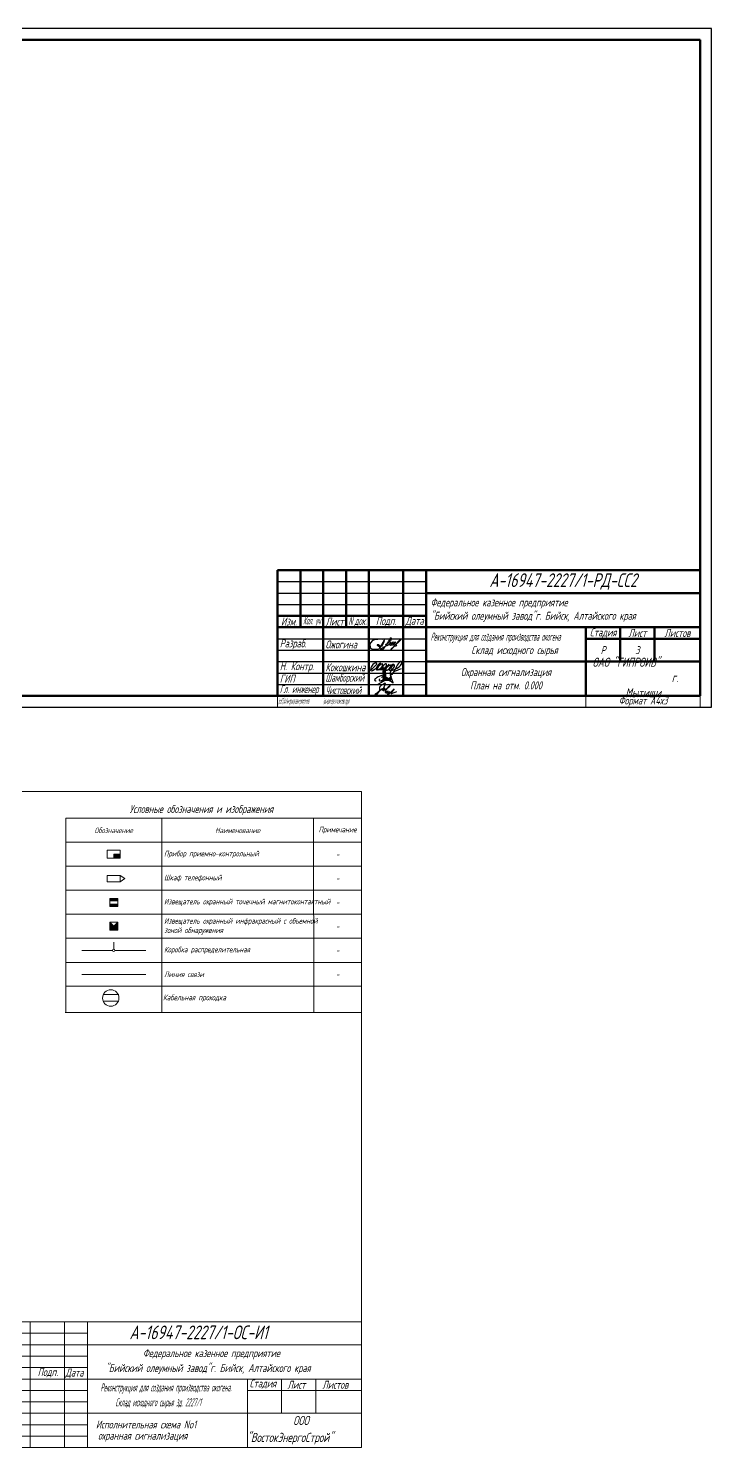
# Model space of a CAD drawing. Header units: millimetres. Extents: x 1337 to 4935, y 466 to 1293.
# Drawn here: x 2508 to 2807, y 469 to 1090 of the extents above; entities that cross this region are included whole.
import ezdxf

# ---------------------------------------------------------------- set-up
doc = ezdxf.new("R2010")
doc.units = ezdxf.units.MM
doc.linetypes.add('gost6', pattern=[12, 8, -1.5, 1, -1.5])
doc.layers.get('Defpoints').update_dxf_attribs({"color": 33})
for name, color, linetype, lineweight in [('Датчики (Вновь)', 2, 'Continuous', 50), ('лампа', 6, 'Continuous', 50), ('Линия связи (Вновь)', 3, 'Continuous', 60), ('ППК и др. приБоры', 171, 'Continuous', 50), ('Рамка толстая', 7, 'Continuous', 60), ('Рамка тонкая', 5, 'Continuous', 25), ('Связь', 84, 'Continuous', 50), ('ТаБлица', 253, 'Continuous', 25), ('Текст', 2, 'Continuous', 25), ('Штампы', 252, 'Continuous', 25)]:
    doc.layers.add(name, color=color, linetype=linetype, lineweight=lineweight)
doc.styles.add('Simplex', font='simplex.shx', dxfattribs={"width": 0.7, "oblique": 15})

# ---------------------------------------------------------------- blocks, each defined once
blk = doc.blocks.new('A$C7D080345')
at = {"layer": 'Рамка толстая'}
for p, q in [((625, 292), (20, 292)), ((625, 5), (625, 292)), ((20, 5), (625, 5))]:
    blk.add_line(p, q, dxfattribs=at)
at = {"layer": 'Рамка тонкая'}
for p, q in [((630, 297), (0, 297)), ((630, 0), (630, 297)), ((0, 0), (630, 0))]:
    blk.add_line(p, q, dxfattribs=at)
blk = doc.blocks.new('*T24')
at = {"layer": 'Defpoints', "color": 8, "linetype": 'ByBlock', "lineweight": 0, "transparency": 16777216}
for p, q in [((0, -55), (0, -60)), ((135, -55), (135, -60)), ((185, -55), (185, -60)), ((0, -60), (185, -60))]:
    blk.add_line(p, q, dxfattribs=at)
at = {"layer": 'Штампы', "color": 0, "linetype": 'ByBlock', "lineweight": 60, "transparency": 16777216}
for p, q in [((0, 0), (185, 0)), ((0, 0), (0, -55)), ((10, 0), (10, -25)), ((20, 0), (20, -55)), ((30, 0), (30, -25)), ((40, 0), (40, -55)), ((55, 0), (55, -55)), ((65, 0), (65, -55)), ((185, 0), (185, -55)), ((65, -10), (185, -10)), ((0, -20), (65, -20)), ((0, -25), (185, -25)), ((135, -25), (135, -55)), ((135, -30), (185, -30)), ((150, -25), (150, -40)), ((165, -25), (165, -40)), ((65, -40), (185, -40)), ((0, -55), (185, -55))]:
    blk.add_line(p, q, dxfattribs=at)
at = {"layer": 'Штампы', "color": 5, "linetype": 'ByBlock', "lineweight": 25, "transparency": 16777216}
for p, q in [((0, -5), (65, -5)), ((0, -10), (65, -10)), ((0, -15), (65, -15)), ((0, -30), (65, -30)), ((0, -35), (65, -35)), ((0, -40), (65, -40)), ((0, -45), (65, -45)), ((0, -50), (65, -50))]:
    blk.add_line(p, q, dxfattribs=at)
at = {"layer": 'Штампы', "color": 2, "transparency": 16777216, "style": 'Simplex'}
for s, insert, char_height, width, attachment_point in [('А-16947-2227/1-РД-СС2', (125, -5), 6, 120, 5), ('Федеральное казенное предприятие\\P"Бийский олеумный завод"г. Бийск, Алтайского края', (67, -17.5), 3.5, 116, 4), ('{\\W0.6;Изм.}', (5, -22.5), 3.5, 10, 5), ('{\\W0.4;Кол. уч}', (15, -22.5), 3.5, 10, 5), ('{\\W0.6;Лист}', (25, -22.5), 3.5, 10, 5), ('{\\Q15;\\W0.5;N\\fArial|b0|i0|c0|p34;\\Q15; \\Fsimplex|c204;док.}', (35, -22.5), 3.5, 10, 5), ('{\\W0.6;Подп.}', (47.5, -22.5), 3.5, 15, 5), ('{\\W0.6;Дата}', (60, -22.5), 3.5, 10, 5), ('Разраб.', (1, -32.5), 3.5, 18, 4), ('Ожогина', (21, -32.5), 3.5, 18, 4), ('{\\W0.4;Реконструкция для создания производства окогена                               }Склад исходного сырья', (67, -32.5), 3.5, 66, 4), ('{\\W0.6;Стадия}', (142.5, -27.5), 3.5, 15, 5), ('Лист', (157.5, -27.5), 3.5, 15, 5), ('Листов', (175, -27.5), 3.5, 20, 5), ('Р', (142.5, -35), 3.5, 15, 5), ('3', (157.5, -35), 3.5, 15, 5), ('{\\W0.6;Н. Контр.}', (1, -42.5), 3.5, 18, 4), ('{\\W0.6;Кокошкина}', (21, -42.5), 3.5, 18, 4), ('Охранная сигнализация\\PПлан на отм. 0.000', (100, -47.5), 3.5, 70, 5), ('ОАО "ГИПРОИВ"                         г. Мытищи', (160, -47.5), 4, 50, 5), ('ГИП', (1, -47.5), 3.5, 18, 4), ('{\\W0.5;Шамборский}', (21, -47.5), 3.5, 18, 4), ('{\\W0.5;Гл. инженер}', (1, -52.5), 3.5, 18, 4), ('{\\W0.5;Чистовский}', (21, -52.5), 3.5, 18, 4), ('Формат А4х3', (160, -57.5), 3.5, 50, 5)]:
    blk.add_mtext(s, dxfattribs=dict(at, insert=insert, char_height=char_height, width=width, attachment_point=attachment_point))
blk = doc.blocks.new('A$C09094F02')
at = {"layer": 'Рамка тонкая'}
for p, q in [((0.44, 2.54), (0.37, 2.32)), ((0.37, 2.32), (0.49, 1.27)), ((0.66, 3.22), (0.44, 2.54)), ((0.49, 1.27), (0.69, 0.89)), ((1.61, 4.15), (0.66, 3.2)), ((0.69, 0.89), (1.23, 0.53)), ((1.23, 0.53), (1.94, 0.43)), ((1.97, 4.33), (1.61, 4.15)), ((1.94, 0.43), (2.83, 0.4)), ((2.85, 4.72), (1.97, 4.33)), ((2.83, 0.4), (3.56, 0.46)), ((3.25, 4.78), (2.85, 4.72)), ((3.25, 4.78), (3.89, 4.82)), ((3.56, 0.46), (4.19, 0.58)), ((3.72, 2.34), (3.66, 2.29)), ((3.66, 2.29), (3.66, 2.24)), ((3.66, 2.24), (3.73, 2.08)), ((3.81, 2.36), (3.72, 2.34)), ((3.72, 2.1), (3.86, 1.97)), ((3.93, 2.37), (3.81, 2.36)), ((3.85, 1.97), (4.41, 1.74)), ((4.2, 4.83), (3.89, 4.82)), ((3.98, 2.35), (3.93, 2.37)), ((4.06, 2.34), (3.98, 2.35)), ((4.23, 2.29), (4.06, 2.34)), ((4.19, 0.58), (4.74, 0.74)), ((4.85, 4.87), (4.2, 4.83)), ((4.38, 2.26), (4.23, 2.29)), ((4.79, 1.9), (4.38, 2.26)), ((4.41, 1.74), (4.66, 1.75)), ((4.66, 1.75), (5.05, 1.79)), ((6.85, 4.68), (4.72, 0.96)), ((4.72, 0.96), (4.84, 1.8)), ((4.74, 0.74), (5.14, 0.89)), ((4.8, 1.84), (4.78, 1.92)), ((4.81, 1.81), (4.8, 1.84)), ((4.82, 1.76), (4.81, 1.81)), ((4.82, 1.7), (4.82, 1.76)), ((5.29, 4.81), (4.85, 4.87)), ((5.08, 0.43), (5.34, 0.72)), ((5.5, 0.24), (5.08, 0.46)), ((5.56, 4.78), (5.29, 4.81)), ((5.34, 0.72), (5.72, 0.93)), ((6.52, 3.63), (5.5, 1.41)), ((6.27, 0.44), (5.5, 0.24)), ((6.13, 4.7), (5.56, 4.78)), ((5.66, 1.8), (5.68, 1.8)), ((5.72, 0.93), (8.35, 2.39)), ((6.67, 0.91), (6.27, 0.44)), ((6.73, 4.08), (6.52, 3.63)), ((7.02, 1.43), (6.67, 0.91)), ((7.36, 1.92), (7.02, 1.43)), ((7.25, 2.4), (7.9, 2.83)), ((7.65, 2.43), (7.36, 1.92)), ((8.03, 3.04), (7.65, 2.43)), ((7.8, 2.09), (8.35, 2.39)), ((7.84, 2.8), (8.77, 3.38)), ((8.39, 3.71), (8.03, 3.04)), ((8.36, 2.19), (8.54, 2.32)), ((8.74, 4.22), (8.39, 3.71)), ((8.54, 2.32), (8.7, 2.43)), ((8.7, 2.43), (9, 2.65)), ((9.08, 4.62), (8.74, 4.22)), ((8.77, 3.38), (9.12, 3.73)), ((9, 2.65), (9.26, 2.8)), ((9.37, 5.07), (9.08, 4.62)), ((9.1, 2.61), (9.08, 2.41)), ((9.08, 2.41), (9.11, 2.29)), ((9.2, 2.85), (9.1, 2.61)), ((9.11, 2.29), (9.14, 2.22)), ((9.12, 3.73), (9.37, 3.99)), ((9.14, 2.22), (9.39, 2.18)), ((9.24, 2.99), (9.2, 2.85)), ((9.38, 3.18), (9.24, 2.99)), ((9.26, 2.8), (9.54, 3.09)), ((9.81, 5.41), (9.37, 5.07)), ((9.37, 3.99), (9.57, 4.27)), ((9.43, 3.24), (9.38, 3.18)), ((9.39, 2.18), (9.45, 2.25)), ((9.5, 3.05), (9.4, 2.94)), ((9.72, 3.37), (9.43, 3.24)), ((9.45, 2.25), (9.66, 2.36)), ((9.72, 3.37), (9.5, 3.05)), ((9.54, 3.09), (9.63, 3.25)), ((9.57, 4.27), (9.88, 4.8)), ((9.66, 2.36), (9.86, 2.51)), ((9.73, 0.42), (9.88, 0.68)), ((9.75, 0.24), (9.73, 0.42)), ((11.24, 1.71), (9.8, 0.24)), ((9.9, 5.13), (9.81, 5.41)), ((9.85, 2.51), (9.84, 2.25)), ((9.84, 2.25), (10.52, 2.4)), ((9.93, 2.73), (9.85, 2.51)), ((9.86, 2.51), (10.14, 2.73)), ((9.88, 4.8), (9.89, 4.99)), ((9.88, 0.68), (10.13, 0.91)), ((9.89, 4.97), (9.9, 5.13)), ((10.07, 2.95), (9.93, 2.73)), ((9.94, 5.34), (9.94, 5.34)), ((10.22, 3.13), (10.07, 2.95)), ((10.13, 2.76), (10.33, 2.97)), ((10.13, 0.91), (10.34, 1.14)), ((10.36, 3.32), (10.22, 3.13)), ((10.33, 2.97), (10.56, 3.24)), ((10.34, 1.14), (10.75, 1.38)), ((10.48, 3.44), (10.36, 3.32)), ((10.42, 2.38), (10.77, 2.5)), ((10.74, 3.53), (10.48, 3.44)), ((10.56, 3.24), (10.68, 3.38)), ((10.67, 3.36), (10.74, 3.53)), ((10.76, 2.51), (10.75, 2.25)), ((10.75, 2.25), (11.09, 2.33)), ((10.75, 1.38), (10.98, 1.56)), ((10.84, 2.72), (10.76, 2.51)), ((10.77, 2.5), (11.05, 2.73)), ((10.98, 2.95), (10.84, 2.72)), ((11.13, 3.12), (10.98, 2.95)), ((10.98, 1.56), (11.56, 1.82)), ((11.04, 2.76), (11.24, 2.97)), ((11.05, 2.31), (11.35, 2.34)), ((11.27, 3.32), (11.13, 3.12)), ((11.24, 2.97), (11.47, 3.24)), ((11.62, 2.14), (11.24, 1.71)), ((11.39, 3.44), (11.27, 3.32)), ((11.35, 2.34), (11.65, 2.53)), ((11.65, 3.53), (11.39, 3.44)), ((11.47, 3.24), (11.59, 3.37)), ((11.56, 1.82), (11.72, 1.94)), ((11.59, 3.35), (11.65, 3.53)), ((11.84, 2.5), (11.62, 2.14)), ((11.72, 1.94), (12.16, 2.12)), ((12.54, 3.43), (11.84, 2.5)), ((11.94, 2.93), (12.61, 3.19)), ((13.59, 4.52), (12.54, 3.43)), ((12.61, 3.19), (13.65, 4.21)), ((13.58, 4.5), (13.73, 4.66)), ((13.71, 4.33), (13.64, 4.19)), ((13.74, 4.39), (13.71, 4.33)), ((13.73, 4.66), (13.83, 4.76)), ((13.77, 4.43), (13.74, 4.39)), ((13.84, 4.53), (13.77, 4.43)), ((13.83, 4.76), (13.94, 4.85)), ((13.87, 4.58), (13.84, 4.53)), ((13.93, 4.71), (13.87, 4.58)), ((13.97, 4.77), (13.93, 4.71)), ((13.94, 4.85), (13.98, 4.89)), ((13.98, 4.89), (13.97, 4.81)), ((13.97, 4.81), (13.97, 4.77))]:
    blk.add_line(p, q, dxfattribs=at)
blk.add_point((0, 0), dxfattribs=at)
blk = doc.blocks.new('A$C764A7DD2')
at = {"layer": 'Рамка тонкая'}
for points in [[(0.64, 2.29), (1.55, 2.78), (2.35, 3.54), (3.25, 4.42), (3.42, 4.78), (3.33, 5.15), (2.94, 5.32), (2.35, 5.07), (1.72, 4.56), (1.13, 3.68), (0.91, 3.12), (0.85, 2.75), (0.71, 2.16), (0.78, 1.93), (1.03, 1.82), (1.63, 1.97), (2.31, 2.39), (3.18, 3), (4.24, 4.04), (4.93, 4.62), (5.16, 5), (5.03, 5.15), (4.71, 5.06), (4.27, 4.6), (3.66, 3.91), (3.31, 3.23), (3.26, 2.74), (3.38, 2.3), (3.76, 2.2), (4.36, 2.42), (4.88, 2.81), (5.49, 3.23), (5.9, 3.87), (6, 4.2), (6.04, 4.8), (5.77, 4.88), (5.19, 4.63), (4.64, 4.14), (4.1, 3.55), (3.67, 2.91), (3.8, 2.52), (4.33, 2.22), (4.91, 2.34), (5.38, 2.72), (5.97, 3.53)], [(5.94, 3.54), (5.23, 2.82), (5.21, 2.37), (5.57, 2.4), (6.03, 2.63), (6.4, 2.87), (6.71, 3.09), (7.06, 3.33), (7.32, 3.54), (7.51, 3.8), (7.66, 4.03), (7.72, 4.33), (7.76, 4.57), (7.66, 4.74), (7.52, 4.83), (7.24, 4.83), (7.01, 4.73), (6.65, 4.45), (6.39, 4.2), (6.16, 3.97), (6.06, 3.69), (6.08, 3.53), (6.07, 3.05), (6.31, 2.77), (7.32, 3.3), (7.72, 3.59), (8.21, 3.96), (8.54, 4.29), (8.77, 4.67), (7.84, 3.47), (7.2, 2.63), (6.95, 2.36), (7.61, 3.15), (8.21, 3.78), (8.78, 4.09), (9.19, 4.27), (9.64, 4.41), (10.05, 4.49)], [(7.59, 3.14), (7.46, 2.58), (7.5, 2.21), (7.6, 2.07), (7.79, 2.07), (8.03, 2.18), (8.3, 2.31), (8.48, 2.41)], [(8.46, 2.41), (9.12, 2.83), (9.43, 3.13), (9.75, 3.57), (10.1, 3.95), (10.48, 4.22), (10.74, 4.46), (10.1, 3.75), (9.56, 3.09), (9.08, 2.58), (8.87, 2.23), (9.09, 2.05), (9.44, 2.07), (9.86, 2.32), (10.21, 2.69), (10.66, 3.03), (10.92, 3.33), (11.16, 3.77), (11.26, 4.07), (11.16, 4.36), (10.83, 4.53), (10.46, 4.53), (9.47, 3.79), (9.12, 3.35), (8.85, 3.01), (8.74, 2.62), (8.87, 2.2), (10.08, 1.9), (10.56, 2.33), (11.54, 2.57), (12.39, 2.98), (13, 3.37), (13.46, 3.77), (13.86, 4.17), (14.14, 4.58), (14.36, 5.07), (14.4, 5.45), (14.33, 5.76), (14.2, 5.95), (13.99, 5.98), (13.77, 5.86), (13.39, 5.53), (12.83, 4.82), (12.39, 4.25), (11.93, 3.43), (11.61, 2.82), (11.12, 1.94), (10.7, 1.24), (10.35, 0.63), (10.08, 0.16), (10.15, 0), (10.21, 0.41), (11.1, 1.47), (11.64, 1.79), (12.51, 2.16), (13.08, 2.36), (13.57, 2.58), (14.3, 2.91)]]:
    blk.add_lwpolyline(points, dxfattribs=at)
blk.add_point((0, 0.88), dxfattribs=at)
blk = doc.blocks.new('A$C06937CDB')
at = {"layer": 'Рамка тонкая'}
for points in [[(4.68, 2.39), (4.58, 2.24), (4.48, 2.05), (4.49, 1.94), (4.67, 1.78), (5.08, 1.64), (5.36, 1.6), (5.68, 1.65), (5.9, 1.75), (6.08, 1.87), (6.17, 2.03), (6.29, 2.33), (6.37, 2.75), (6.43, 3.29), (6.48, 4.23), (6.49, 4.56), (6.48, 4.91), (6.53, 5.46), (6.59, 6.14), (6.66, 6.62), (6.72, 6.63), (6.69, 6.02), (6.64, 5.17), (6.62, 4.37), (6.61, 4.04), (6.65, 3.71), (6.67, 3.2), (6.6, 2.67), (6.54, 2.12), (6.47, 1.71), (6.42, 1.65), (6.37, 2.01), (6.37, 2.49), (6.38, 3.21), (6.37, 3.99), (6.33, 4.72), (6.31, 5.09), (6.27, 5.55), (6.25, 6.06), (6.25, 6.55), (6.23, 7.08)], [(4.54, 1.65), (5.39, 1.71), (6.22, 1.82), (6.89, 1.89), (7.27, 1.93), (7.76, 1.93), (8.26, 1.89), (8.59, 1.84), (8.9, 1.74), (9.23, 1.6), (9.5, 1.41), (9.79, 1.24), (10.1, 1.01), (10.35, 0.78), (10.57, 0.6), (10.68, 0.57), (10.6, 0.81), (10.47, 1.12), (10.33, 1.55), (10.22, 1.95), (10.09, 2.33), (9.96, 2.81), (9.79, 3.39), (9.64, 4.02), (9.56, 4.51), (9.51, 4.88), (9.5, 5.32), (9.54, 5.78), (9.6, 6.16), (9.64, 6.45)], [(6.66, 3.16), (6.7, 2.81), (6.73, 2.43), (6.79, 2.16), (6.85, 2.12), (6.92, 2.44), (6.98, 2.83), (7.03, 3.28), (7.08, 3.77), (7.07, 4.1), (7.07, 4.46), (7.06, 4.97), (7.03, 5.5), (6.98, 6), (6.96, 6.41), (6.96, 6.83), (6.93, 7.06), (6.85, 6.77), (6.84, 6.44), (6.81, 5.78), (6.79, 5.34), (6.82, 4.84), (6.88, 4.07), (6.95, 3.5), (7.04, 2.89), (7.11, 2.52), (7.18, 2.3), (7.26, 2.29), (7.32, 2.48), (7.37, 2.75), (7.4, 3.03), (7.41, 3.56), (7.4, 3.98), (7.39, 4.41), (7.37, 4.66), (7.33, 5.01), (7.29, 5.33), (7.23, 5.7), (7.16, 6.19), (7.11, 6.44), (7.09, 6.03), (7.1, 5.53), (7.09, 5.08), (7.15, 4.63), (7.21, 4.17), (7.27, 3.77), (7.36, 3.25), (7.45, 2.99), (7.55, 2.9), (7.64, 2.88), (7.72, 2.92), (7.78, 2.97), (7.83, 3.04), (7.87, 3.09)], [(5.53, 3.07), (5.72, 3.22), (5.91, 3.36), (6.1, 3.47), (6.29, 3.59), (6.48, 3.7), (6.51, 3.75), (6.56, 3.82), (6.57, 3.91), (6.53, 4.02), (6.42, 4.1), (6.28, 4.12), (6.06, 4.08), (5.69, 3.97), (5.17, 3.79), (4.5, 3.51), (4.08, 3.32), (3.62, 3.08), (3.3, 2.87), (3.01, 2.62), (2.81, 2.46), (2.65, 2.26), (2.53, 2.06), (2.52, 1.93), (2.58, 1.79), (2.72, 1.71), (2.88, 1.65), (3.07, 1.62), (3.24, 1.6)], [(3.81, 0), (10.11, 3.41)], [(8.09, 2.48), (8.15, 2.49), (8.19, 2.54), (8.21, 2.61), (8.21, 2.68), (8.19, 2.73), (8.16, 2.79), (8.11, 2.85), (8.04, 2.89), (7.97, 2.91), (7.89, 2.92), (7.82, 2.9), (7.76, 2.84), (7.72, 2.78), (7.7, 2.67), (7.7, 2.57), (7.7, 2.41), (7.75, 2.29), (7.82, 2.17), (7.88, 2.13), (7.94, 2.09), (8.01, 2.12), (8.06, 2.18), (8.05, 2.28), (8.02, 2.37), (7.98, 2.35), (7.98, 2.3), (8.02, 2.23), (8.05, 2.18), (8.08, 2.15), (8.17, 2.09), (8.2, 2.08), (8.26, 2.09), (8.32, 2.12), (8.37, 2.16), (8.37, 2.22), (8.38, 2.3), (8.36, 2.36), (8.29, 2.38), (8.29, 2.3), (8.33, 2.22), (8.38, 2.16), (8.47, 2.1), (8.55, 2.1), (8.63, 2.12), (8.71, 2.19), (8.73, 2.26), (8.75, 2.35), (8.74, 2.47), (8.67, 2.54), (8.6, 2.53), (8.64, 2.43), (8.71, 2.29), (8.81, 2.16), (8.9, 2.14), (9.03, 2.19), (9.09, 2.3), (9.1, 2.4), (9.09, 2.5), (9.05, 2.56), (9.01, 2.52), (9.03, 2.45), (9.09, 2.34), (9.16, 2.29), (9.24, 2.3), (9.29, 2.36), (9.31, 2.42)], [(9.66, 2.44), (9.67, 2.53), (9.59, 2.61), (9.47, 2.7), (9.37, 2.73), (9.26, 2.69), (9.2, 2.55), (9.15, 2.42), (9.16, 2.25), (9.21, 2.08), (9.38, 1.99), (9.54, 2.02), (9.65, 2.1), (9.74, 2.21), (9.81, 2.34), (9.86, 2.52), (9.83, 2.68), (9.79, 2.89), (9.74, 3.06), (9.68, 3.25), (9.62, 3.48), (9.56, 3.71), (9.52, 3.92), (9.49, 4.15), (9.49, 4.35)]]:
    blk.add_lwpolyline(points, dxfattribs=at)
blk.add_point((0, 1.11), dxfattribs=at)
blk = doc.blocks.new('A$C2B280688')
at = {"layer": 'Рамка тонкая'}
blk.add_lwpolyline([(5.9, 2.28), (6.23, 2.95), (6.74, 3.98), (7.05, 4.58), (7.26, 5.14), (7.2, 5.36), (6.87, 5.4), (6.35, 5.18), (5.58, 4.7), (4.9, 4.13), (4.65, 3.83), (4.68, 3.34), (4.71, 2.85), (4.65, 2.36), (4.11, 1.47), (3.45, 0.73), (2.77, 0.33), (2.64, 0.37), (3.2, 0.97), (3.92, 1.64), (4.79, 2.37), (5.7, 3.02), (6.14, 3.24), (6.59, 3.47), (6.84, 3.33), (6.8, 3.06), (6.44, 2.93), (6.13, 2.57), (6.19, 2.35), (6.49, 2.37), (6.86, 2.59), (7.34, 2.87), (7.95, 3.27), (8.48, 3.66), (8.9, 3.97), (9.24, 4.32), (9.29, 4.51), (9.11, 4.39), (8.49, 3.82), (7.95, 3.37), (7.56, 2.83), (7.28, 2.26), (7.11, 1.8), (7.16, 1.44), (7.46, 1.46), (7.89, 1.68), (8.42, 2.02), (7.93, 1.87), (7.52, 1.64), (7.51, 1.3), (7.81, 1.3), (8.28, 1.39), (8.72, 1.59), (9.01, 1.79), (9.19, 1.95), (8.58, 1.25), (8.15, 0.65), (8.11, 0.32), (8.53, 0.66), (9.88, 1.9), (10.92, 2.95), (11.12, 3.02), (10.12, 1.84), (9.87, 1.32), (9.82, 0.92), (10.03, 1), (10.64, 1.29), (11.51, 1.58), (12.25, 1.85)], dxfattribs=at)
blk.add_point((0, 0), dxfattribs=at)

msp = doc.modelspace()

# ---------------------------------------------------------------- hatches: boundary and pattern name
at = {"layer": 'Датчики (Вновь)', "lineweight": 20, "true_color": 0x000000}
h = msp.add_hatch(color=18, dxfattribs=at)
h.paths.add_polyline_path([(2547.39, 708.49), (2547.39, 709.54), (2543.89, 709.54), (2543.89, 708.49)])
h.paths.add_polyline_path([(2543.89, 707.09), (2543.89, 706.04), (2547.39, 706.04), (2547.39, 707.09)])
msp.add_hatch(color=18, dxfattribs=at).paths.add_polyline_path([(2543.89, 695.65), (2547.39, 695.65), (2547.39, 699.15), (2545.64, 697.4), (2543.89, 699.15)])
at = {"layer": 'ППК и др. приБоры', "lineweight": 20, "true_color": 0x000000}
msp.add_hatch(color=18, dxfattribs=at).paths.add_polyline_path([(2545.64, 728.9), (2545.64, 727.15), (2548.44, 727.15), (2548.44, 728.9)])

# ---------------------------------------------------------------- linework, layer by layer
at = {"color": 1, "linetype": 'gost6', "lineweight": 20}
for p, q in [((2547.85, 667.6), (2541.17, 667.62)), ((2547.71, 664.71), (2541.26, 664.72))]:
    msp.add_line(p, q, dxfattribs=at)
at = {"color": 18, "lineweight": 20, "true_color": 0x000000}
for p, q in [((2469.14, 524.36), (2654.14, 524.36)), ((2509.14, 524.36), (2509.14, 469.36)), ((2524.14, 524.36), (2524.14, 469.36)), ((2534.14, 524.36), (2534.14, 469.36)), ((2654.14, 524.36), (2654.14, 469.36)), ((2469.14, 519.36), (2534.14, 519.36)), ((2469.14, 514.36), (2534.14, 514.36)), ((2469.14, 509.36), (2534.14, 509.36)), ((2534.14, 514.36), (2654.14, 514.36)), ((2469.14, 504.36), (2534.14, 504.36)), ((2469.14, 499.36), (2654.14, 499.36)), ((2604.14, 499.36), (2604.14, 469.36)), ((2619.14, 499.36), (2619.14, 484.36)), ((2634.14, 499.36), (2634.14, 484.36)), ((2469.14, 494.36), (2534.14, 494.36)), ((2604.14, 494.36), (2654.14, 494.36)), ((2469.14, 489.36), (2534.14, 489.36)), ((2469.14, 484.36), (2534.14, 484.36)), ((2534.14, 484.36), (2654.14, 484.36)), ((2469.14, 479.36), (2534.14, 479.36)), ((2469.14, 474.36), (2534.14, 474.36)), ((2469.14, 469.36), (2654.14, 469.36))]:
    msp.add_line(p, q, dxfattribs=at)
at = {"layer": 'Датчики (Вновь)', "color": 18, "lineweight": 20, "true_color": 0x000000}
for p, q in [((2543.89, 709.54), (2543.89, 706.04)), ((2547.39, 709.54), (2543.89, 709.54)), ((2543.89, 708.49), (2547.39, 708.49)), ((2547.39, 706.04), (2547.39, 709.54)), ((2543.89, 707.09), (2547.39, 707.09)), ((2543.89, 706.04), (2547.39, 706.04)), ((2547.39, 699.15), (2543.89, 699.15)), ((2543.89, 699.15), (2543.89, 695.65)), ((2545.64, 697.4), (2543.89, 699.15)), ((2543.89, 695.65), (2547.39, 695.65)), ((2547.39, 699.15), (2545.64, 697.4)), ((2547.39, 695.65), (2547.39, 699.15))]:
    msp.add_line(p, q, dxfattribs=at)
at = {"layer": 'лампа', "color": 5, "lineweight": 20}
msp.add_circle((2544.36, 666.04), 3.6, dxfattribs=at)
at = {"layer": 'Линия связи (Вновь)', "color": 18, "lineweight": 20, "true_color": 0x000000}
for p, q in [((2545.64, 687.43), (2545.64, 690.4)), ((2531.64, 686.9), (2545.11, 686.9)), ((2546.16, 686.9), (2559.64, 686.9)), ((2531.64, 676.4), (2559.64, 676.4))]:
    msp.add_line(p, q, dxfattribs=at)
at = {"layer": 'ППК и др. приБоры', "color": 18, "lineweight": 20, "true_color": 0x000000}
for p, q in [((2542.84, 730.65), (2542.84, 727.15)), ((2548.44, 730.65), (2542.84, 730.65)), ((2542.84, 727.15), (2548.44, 727.15)), ((2545.64, 727.15), (2545.64, 728.9)), ((2545.64, 728.9), (2548.44, 728.9)), ((2548.44, 727.15), (2548.44, 730.65))]:
    msp.add_line(p, q, dxfattribs=at)
at = {"layer": 'Рамка толстая', "color": 18, "lineweight": 20, "true_color": 0x000000}
for p, q in [((2259.14, 756.36), (2654.14, 756.36)), ((2654.14, 756.36), (2654.14, 469.36)), ((2259.14, 469.36), (2654.14, 469.36))]:
    msp.add_line(p, q, dxfattribs=at)
at = {"layer": 'Связь', "color": 18, "lineweight": 20, "true_color": 0x000000}
for p, q in [((2542.84, 719.69), (2542.84, 716.89)), ((2548.44, 719.69), (2542.84, 719.69)), ((2542.84, 716.89), (2548.44, 716.89)), ((2548.44, 716.89), (2548.44, 719.69)), ((2550.54, 718.29), (2548.44, 719.69)), ((2548.44, 716.89), (2550.54, 718.29))]:
    msp.add_line(p, q, dxfattribs=at)
msp.add_circle((2545.64, 686.9), 0.525, dxfattribs=at)
at = {"layer": 'ТаБлица', "color": 18, "lineweight": 20, "true_color": 0x000000}
for p, q in [((2524.64, 744.65), (2524.63, 659.72)), ((2524.64, 744.65), (2654.14, 744.65)), ((2566.64, 744.65), (2566.72, 659.72)), ((2633.14, 744.65), (2633.19, 659.64)), ((2654.14, 744.65), (2654.14, 671.15)), ((2524.64, 734.15), (2654.14, 734.15)), ((2524.64, 723.65), (2654.14, 723.65)), ((2524.64, 713.15), (2654.14, 713.15)), ((2524.64, 702.65), (2654.14, 702.65)), ((2524.64, 692.15), (2654.14, 692.15)), ((2524.64, 681.65), (2654.14, 681.65)), ((2524.42, 659.72), (2653.92, 659.72))]:
    msp.add_line(p, q, dxfattribs=at)
at = {"layer": 'ТаБлица', "color": 5, "lineweight": 20}
msp.add_line((2524.66, 671.2), (2654.14, 671.26), dxfattribs=at)

# ---------------------------------------------------------------- block references
for name, p in [('A$C7D080345', (2177.33, 793.22)), ('*T24', (2617.33, 853.22))]:
    msp.add_blockref(name, p)
at = {"layer": 'Линия связи (Вновь)'}
msp.add_blockref('A$C09094F02', (2657.33, 818.22), dxfattribs=at)
at = {"layer": 'Рамка тонкая'}
for name, p in [('A$C09094F02', (2657.33, 818.22)), ('A$C764A7DD2', (2657.33, 807.35)), ('A$C06937CDB', (2657.33, 803.22)), ('A$C2B280688', (2657.33, 798.22))]:
    msp.add_blockref(name, p, dxfattribs=at)

# ---------------------------------------------------------------- texts
at = {"color": 18, "lineweight": 20, "true_color": 0x000000, "style": 'Simplex', "oblique": 15}
for s, height, width, p in [('А-16947-2227/1-ОС-И1', 6, 0.7, (2552.53, 516.78)), ('Федеральное казенное предприятие', 3.5, 0.7, (2558.42, 508.94)), ('Подп.', 3.5, 0.6, (2512.37, 500.69)), ('Дата', 3.5, 0.6, (2524.52, 500.44)), ('"Бийский олеумный завод"г. Бийск, Алтайского края', 3.5, 0.7, (2542.01, 502.44)), ('Реконструкция для создания производства окогена.', 3.5, 0.4, (2539.79, 493.94)), ('Стадия', 3.5, 0.6, (2605.11, 495.69)), ('Лист', 3.5, 0.7, (2621.68, 495.11)), ('Листов', 3.5, 0.7, (2636.95, 495.11)), ('Склад исходного сырья зд. 2227/1', 3.5, 0.4, (2546.39, 487.44)), ('Исполнительная схема No1 ', 3.5, 0.7, (2537.86, 477.72)), ('ООО', 4, 0.7, (2624.2, 479.24)), ('  охранная сигнализация ', 3.5, 0.7, (2535.46, 472.84)), ('"ВостокЭнергоСтрой"', 4, 0.7, (2604.04, 471.81))]:
    msp.add_text(s, height=height, dxfattribs=dict(at, width=width)).set_placement(p)
at = {"layer": 'Defpoints', "style": 'Simplex', "oblique": 15, "width": 0.1}
msp.add_text('\\pxsm0.75;{\\W0.4;Реконструкция для создания производства окогена                               Сушка исходного продукта и просейка готового продукта ', height=2.5, dxfattribs=at).set_placement((2617.59, 794.76))
at = {"layer": 'ТаБлица', "color": 18, "lineweight": 20, "true_color": 0x000000, "style": 'Simplex', "oblique": 15, "width": 0.7}
msp.add_text('Условные обозначения и изображения', height=3.5, dxfattribs=at).set_placement((2552.6, 746.99))
at = {"layer": 'ТаБлица', "color": 18, "lineweight": 20, "true_color": 0x000000, "char_height": 2.45, "style": 'Simplex'}
for s, insert, width, attachment_point in [('Обозначение', (2545.64, 739.4), 42, 5), ('Наименование', (2599.89, 739.4), 66.5, 5), ('Примечание', (2643.64, 739.4), 21, 5), ('Прибор приемно-контрольный', (2567.69, 728.9), 64.4, 4), ('-', (2643.64, 728.9), 21, 5), ('Шкаф телефонный', (2567.69, 718.4), 64.4, 4), ('-', (2643.64, 718.4), 21, 5), ('Извещатель охранный точечный магнитоконтактный ', (2567.69, 707.9), 64.4, 4), ('-', (2643.64, 707.9), 21, 5), ('Извещатель охранный инфракрасный с объемной зоной обнаружения', (2567.69, 697.4), 64.4, 4), ('-', (2643.64, 697.4), 21, 5), ('Коробка распределительная', (2567.69, 686.9), 64.4, 4), ('-', (2643.64, 686.9), 21, 5), ('Линия связи', (2567.69, 676.4), 64.4, 4), ('-', (2643.64, 676.4), 21, 5)]:
    msp.add_mtext(s, dxfattribs=dict(at, insert=insert, width=width, attachment_point=attachment_point))
at = {"layer": 'Текст', "color": 18, "lineweight": 20, "ltscale": 100, "true_color": 0x000000, "style": 'Simplex', "oblique": 15, "width": 0.7}
msp.add_text('Кабельная проходка', height=2.52, dxfattribs=at).set_placement((2567.21, 665.03))

doc.saveas('drawing.dxf')
